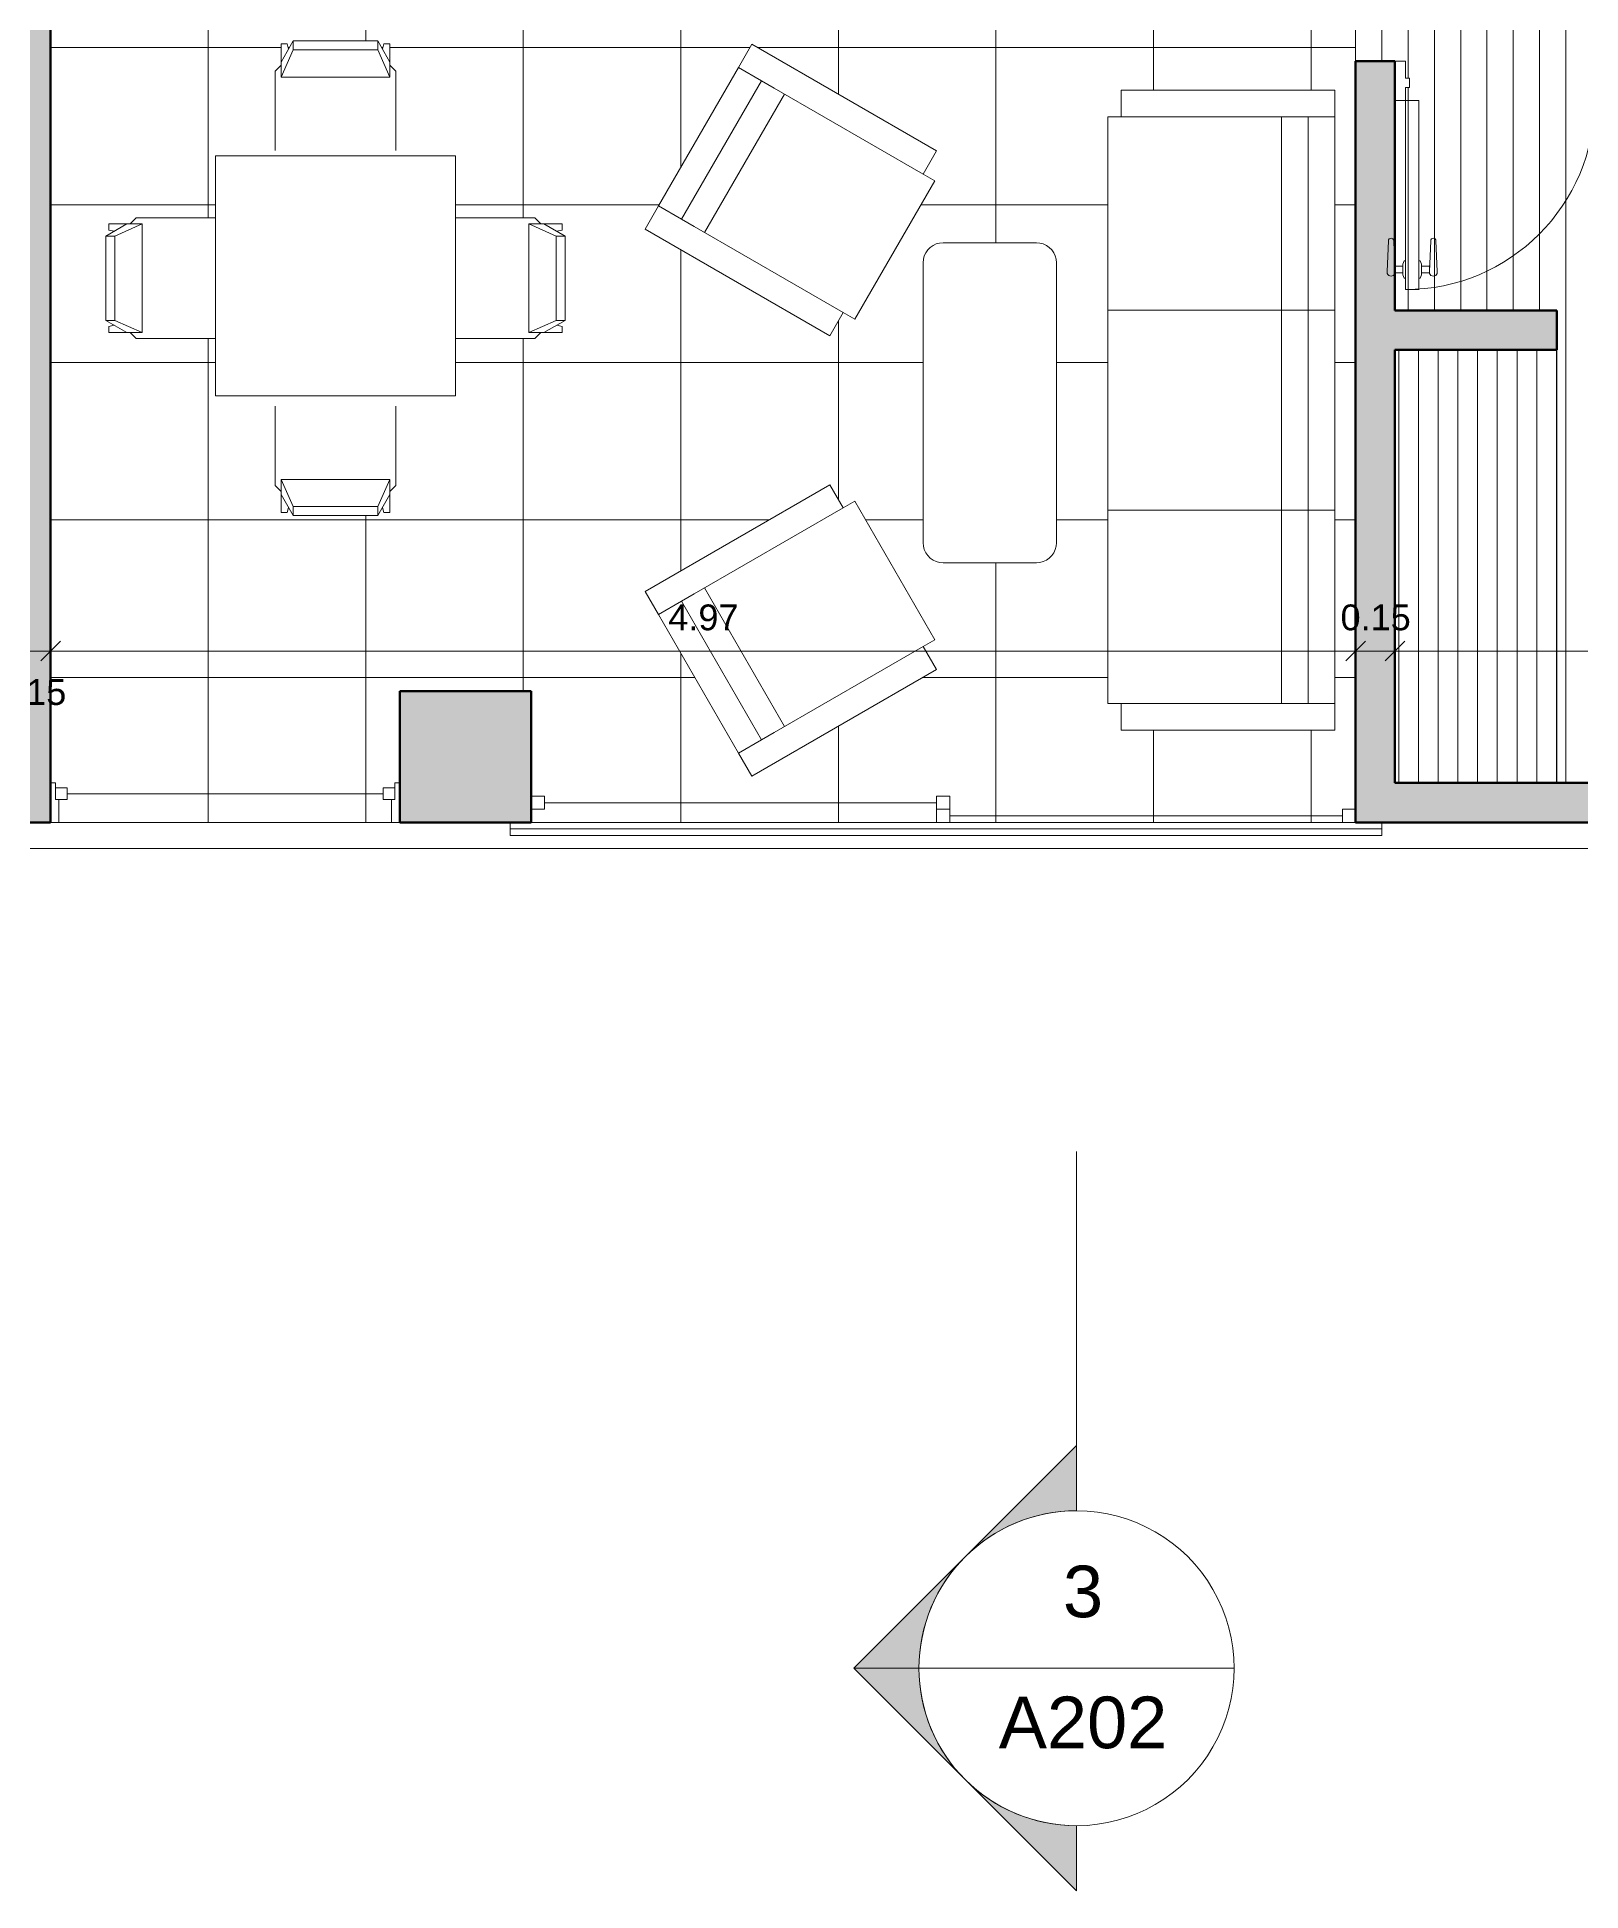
# Model space of a CAD drawing. Header units: metres. Extents: x 11 to 152, y 1 to 34.
# Drawn here: x 89.76 to 95.64, y 11.4 to 18.46 of the extents above; entities that cross this region are included whole.
import ezdxf

# ---------------------------------------------------------------- set-up
doc = ezdxf.new("R2010")
doc.units = ezdxf.units.M
for name, color, linetype, lineweight in [('A-ANNO-DIMS', 211, 'Continuous', 9), ('A-ANNO-DIMS-100', 211, 'Continuous', 9), ('A-DETL-GENF', 92, 'Continuous', 9), ('A-DOOR', 31, 'Continuous', 9), ('A-DOOR-1', 31, 'Continuous', 18), ('A-FLOR', 192, 'Continuous', 9), ('A-FLOR-PATT', 8, 'Continuous', 9), ('A-GLAZ', 151, 'Continuous', 9), ('A-GLAZ-1', 151, 'Continuous', 18), ('A-GLAZ-CWMG', 51, 'Continuous', 9), ('A-WALL', 113, 'Continuous', 9), ('A-WALL-1', 113, 'Continuous', 50), ('A-WALL-PATT-1', 111, 'Continuous', 9), ('G-ANNO-SYMB', 111, 'Continuous', 9), ('G-IMPT', 8, 'Continuous', 9), ('I-FURN', 30, 'Continuous', 9), ('S-COLS', 52, 'Continuous', 9), ('S-COLS-1', 52, 'Continuous', 100)]:
    doc.layers.add(name, color=color, linetype=linetype, lineweight=lineweight)
doc.styles.add('Arial', font='Arial.ttf', dxfattribs={"height": 0.196707})
doc.styles.add('Arial_1', font='Arial.ttf', dxfattribs={"height": 0.098353})
doc.dimstyles.new('Cota_1_25', dxfattribs={"dimscale": 0.3048, "dimtxt": 0.1, "dimasz": 0.246063, "dimexe": 0, "dimexo": 0.0625, "dimgap": 0.164042, "dimtad": 1, "dimrnd": 0.01, "dimzin": 0, "dimdsep": 46, "dimtxsty": 'Arial_1', "dimblk1": 'OBLIQUE', "dimblk2": 'OBLIQUE', "dimsah": 1, "dimcen": 0.09, "dimazin": 0, "dimtfac": 1, "dimtdec": 4, "dimtix": 1, "dimtmove": 0, "dimatfit": 3, "dimfxl": 0, "dimfxlon": 1, "dimtvp": 1, "dimtolj": 1, "dimtzin": 0, "dimarcsym": 2})
doc.dimstyles.new('Cota_1_25_3', dxfattribs={"dimscale": 0.3048, "dimtxt": 0.1, "dimasz": 0.246063, "dimexe": 0, "dimexo": 0.0625, "dimgap": 0.164042, "dimtad": 1, "dimrnd": 0.01, "dimzin": 0, "dimdsep": 46, "dimtxsty": 'Arial_1', "dimblk1": 'OBLIQUE', "dimblk2": 'OBLIQUE', "dimsah": 1, "dimcen": 0.09, "dimazin": 0, "dimtfac": 1, "dimtdec": 4, "dimtix": 1, "dimtmove": 2, "dimatfit": 3, "dimfxl": 0, "dimfxlon": 1, "dimtvp": 1, "dimtolj": 1, "dimtzin": 0, "dimarcsym": 2})

# ---------------------------------------------------------------- blocks, each defined once
blk = doc.blocks.new('EA-Sencilla abisagrada - 80 x 210-1204405-2 Piso _Tipo_')
at = {"layer": 'A-DETL-GENF'}
for p, q in [((0.239, 0.7338), (0.239, 0.7263)), ((0.244, 0.6091), (0.239, 0.7263)), ((0.269, 0.7263), (0.264, 0.6091)), ((0.269, 0.7038), (0.269, 0.7338)), ((0.269, 0.7313), (0.299, 0.7313)), ((0.299, 0.7063), (0.269, 0.7063)), ((0.299, 0.7388), (0.304, 0.7513)), ((0.299, 0.7388), (0.299, 0.6988)), ((0.309, 0.7513), (0.304, 0.7513)), ((0.309, 0.7513), (0.309, 0.6863)), ((0.36, 0.7513), (0.365, 0.7513)), ((0.36, 0.7513), (0.36, 0.6863)), ((0.37, 0.7388), (0.365, 0.7513)), ((0.37, 0.7388), (0.37, 0.6988)), ((0.4, 0.7313), (0.37, 0.7313)), ((0.37, 0.7063), (0.4, 0.7063)), ((0.4, 0.7038), (0.4, 0.7338)), ((0.4, 0.7263), (0.405, 0.6091)), ((0.425, 0.6091), (0.43, 0.7263)), ((0.43, 0.7338), (0.43, 0.7263)), ((0.299, 0.6988), (0.304, 0.6863)), ((0.304, 0.6863), (0.309, 0.6863)), ((0.365, 0.6863), (0.36, 0.6863)), ((0.37, 0.6988), (0.365, 0.6863))]:
    blk.add_line(p, q, dxfattribs=at)
for centre, radius, start, end in [((0.254, 0.7276), 0.0162, 22.61986, 157.38014), ((0.415, 0.7276), 0.0162, 22.61986, 157.38014), ((0.254, 0.6095), 0.01, 182.44757, 357.55243), ((0.415, 0.6095), 0.01, 182.44757, 357.55243)]:
    blk.add_arc(centre, radius, start, end, dxfattribs=at)
at = {"layer": 'A-DOOR'}
blk.add_arc((0.36, 0.075), 0.72, 90, 180, dxfattribs=at)
at = {"layer": 'A-DOOR-1'}
for p, q in [((0.309, 0.075), (0.309, 0.795)), ((0.36, 0.795), (0.309, 0.795)), ((0.36, 0.075), (0.36, 0.795)), ((-0.36, 0.075), (-0.4, 0.075)), ((-0.36, 0.025), (-0.36, 0.075)), ((0.36, 0.075), (0.309, 0.075)), ((0.4, 0.075), (0.36, 0.075)), ((0.36, 0.075), (0.36, 0.025)), ((-0.345, 0.025), (-0.36, 0.025)), ((-0.345, -0.01), (-0.345, 0.025)), ((0.36, 0.025), (0.345, 0.025)), ((0.345, 0.025), (0.345, -0.01)), ((-0.36, -0.075), (-0.36, -0.01)), ((-0.36, -0.01), (-0.345, -0.01)), ((0.345, -0.01), (0.36, -0.01)), ((0.36, -0.01), (0.36, -0.075)), ((-0.4, -0.075), (-0.36, -0.075)), ((0.36, -0.075), (0.4, -0.075))]:
    blk.add_line(p, q, dxfattribs=at)
blk = doc.blocks.new('M_Concrete-Square-Column - 500 x 500mm-1442238-2 Piso _Tipo_')
at = {"layer": 'S-COLS'}
blk.add_hatch(color=256, dxfattribs=at).paths.add_polyline_path([(0.25, 0.25), (-0.25, 0.25), (-0.25, -0.25), (0.25, -0.25), (0.25, -0.1299)], flags=0)
at = {"layer": 'S-COLS-1'}
for p, q in [((-0.25, 0.25), (0.25, 0.25)), ((-0.25, -0.25), (-0.25, 0.25)), ((0.25, 0.25), (0.25, -0.25)), ((0.25, -0.25), (-0.25, -0.25))]:
    blk.add_line(p, q, dxfattribs=at)
blk = doc.blocks.new('Walls 3 - Walls 3-1617953-2 Piso _Tipo_')
at = {"layer": 'A-WALL'}
for p, q in [((41.1248, 15.4682), (42.4548, 15.4682)), ((50.0451, 15.3682), (35.675, 15.3682))]:
    blk.add_line(p, q, dxfattribs=at)
blk = doc.blocks.new('M_Sliding-2 Panel - 240x3_142-1776682-2 Piso _Tipo_')
at = {"layer": 'A-GLAZ'}
for p, q in [((-1.57, 0.202), (-1.57, 0.152)), ((-1.57, 0.202), (-1.52, 0.202)), ((-1.57, 0.152), (-1.52, 0.152)), ((-1.52, 0.202), (-1.52, 0.152)), ((-1.52, 0.177), (-0.0254, 0.177)), ((-0.0254, 0.202), (-0.0254, 0.152)), ((-0.0254, 0.202), (0.0254, 0.202)), ((-0.0254, 0.152), (-0.0254, 0.102)), ((-0.0254, 0.152), (0.0254, 0.152)), ((-0.0254, 0.152), (0.0254, 0.152)), ((0.0254, 0.202), (0.0254, 0.152)), ((0.0254, 0.152), (0.0254, 0.102)), ((1.5192, 0.152), (1.5192, 0.102)), ((1.5192, 0.152), (1.57, 0.152)), ((1.57, 0.152), (1.57, 0.102)), ((-0.0254, 0.102), (0.0254, 0.102)), ((0.0254, 0.127), (1.5192, 0.127)), ((1.5192, 0.102), (1.57, 0.102))]:
    blk.add_line(p, q, dxfattribs=at)
blk = doc.blocks.new('M_Fixed - 60x1_33-1776636-2 Piso _Tipo_')
at = {"layer": 'A-GLAZ-1'}
for p, q in [((-0.665, 0.088), (-0.646, 0.088)), ((-0.646, 0.088), (-0.646, 0.025)), ((0.646, 0.088), (0.646, 0.025)), ((0.6639, 0.088), (0.646, 0.088)), ((-0.646, 0.069), (-0.602, 0.069)), ((-0.646, 0.025), (-0.602, 0.025)), ((-0.633, 0.025), (-0.633, -0.062)), ((-0.602, 0.069), (-0.602, 0.025)), ((-0.602, 0.047), (0.602, 0.047)), ((0.602, 0.069), (0.602, 0.025)), ((0.646, 0.069), (0.602, 0.069)), ((0.602, 0.025), (0.646, 0.025)), ((0.633, 0.025), (0.633, -0.062)), ((-0.665, -0.062), (-0.633, -0.062)), ((0.665, -0.062), (0.633, -0.062))]:
    blk.add_line(p, q, dxfattribs=at)
blk = doc.blocks.new('Circular Mullion - 25mm Radius-1797846-2 Piso _Tipo_')
at = {"layer": 'A-GLAZ-CWMG'}
for p, q in [((42.8748, 15.4432), (42.8748, 15.4682)), ((46.0948, 15.4682), (42.9548, 15.4682)), ((46.1948, 15.4682), (46.1948, 15.4432)), ((42.8748, 15.4182), (42.8748, 15.4432)), ((46.1948, 15.4432), (42.8748, 15.4432)), ((42.8748, 15.4182), (46.1948, 15.4182)), ((46.1948, 15.4432), (46.1948, 15.4182))]:
    blk.add_line(p, q, dxfattribs=at)
blk = doc.blocks.new('mesa2 - mesa001-1825761-2 Piso _Tipo_')
at = {"layer": 'I-FURN'}
h = blk.add_hatch(dxfattribs=at)
h.set_pattern_fill('FP_42', color=256, style=0, pattern_type=2)
h.set_pattern_definition([(226.11, (41.785, 15.092), (0.05405041, -0.0519957), [])])
h.paths.add_polyline_path([(0.8203, -1.2224), (0.3859, -0.8045), (-0.7581, -1.9936), (-0.3141, -2.4206), (0.8298, -1.2315)], flags=0)
blk.add_line((0.3859, -0.8045), (-0.7581, -1.9936), dxfattribs=at)
blk = doc.blocks.new('Couch03 - 12ZCOU03_dwg-673729-2 Piso _Tipo_')
at = {"layer": 'G-IMPT'}
for p, q in [((0, 1.1176), (0, 1.2192)), ((0, 1.2192), (0.8128, 1.2192)), ((0, 1.2192), (0, 1.1176)), ((0, 1.2192), (0.8128, 1.2192)), ((0.8128, 1.1176), (0.8128, 1.2192)), ((0.8128, 1.2192), (0.8128, 1.1176)), ((0, 0.381), (0, 1.1176)), ((0, 1.1176), (0.1016, 1.1176)), ((0, -1.1176), (0, 1.1176)), ((0.1016, 1.1176), (0, 1.1176)), ((0.1016, 0.381), (0.1016, 1.1176)), ((0.1016, 0.381), (0.1016, 1.1176)), ((0.1016, 1.1176), (0.1577, 1.1176)), ((0.1016, 1.1176), (0.1577, 1.1176)), ((0.1577, 1.1176), (0.8128, 1.1176)), ((0.8128, 1.1176), (0.1577, 1.1176)), ((0.2032, 0.381), (0.2032, 1.1176)), ((0.2032, 0.381), (0.2032, 1.1176)), ((0.8128, 1.1176), (0.8636, 1.1176)), ((0.8128, 1.1176), (0.8636, 1.1176)), ((0.8636, 0.381), (0.8636, 1.1176)), ((0.8636, 0.381), (0.8636, 1.1176)), ((0, -0.381), (0, 0.381)), ((0, 0.381), (0.1016, 0.381)), ((0.1016, -0.381), (0.1016, 0.381)), ((0.1016, -0.381), (0.1016, 0.381)), ((0.1016, 0.381), (0.2032, 0.381)), ((0.2032, -0.381), (0.2032, 0.381)), ((0.2032, 0.381), (0.8636, 0.381)), ((0.2032, -0.381), (0.2032, 0.381)), ((0.8636, -0.381), (0.8636, 0.381)), ((0.8636, -0.381), (0.8636, 0.381)), ((0, -1.1176), (0, -0.381)), ((0, -0.381), (0.1016, -0.381)), ((0.1016, -1.1176), (0.1016, -0.381)), ((0.1016, -1.1176), (0.1016, -0.381)), ((0.1016, -0.381), (0.2032, -0.381)), ((0.2032, -0.381), (0.2032, -1.1176)), ((0.2032, -0.381), (0.8636, -0.381)), ((0.2032, -1.1176), (0.2032, -0.381)), ((0.8636, -0.381), (0.8636, -1.1176)), ((0.8636, -0.381), (0.8636, -1.1176)), ((0, -1.1176), (0.1016, -1.1176)), ((0, -1.1176), (0, -1.2192)), ((0, -1.1176), (0, -1.2192)), ((0, -1.1176), (0.1016, -1.1176)), ((0.1016, -1.1176), (0.1577, -1.1176)), ((0.1016, -1.1176), (0.1577, -1.1176)), ((0.8128, -1.1176), (0.1577, -1.1176)), ((0.8128, -1.1176), (0.1577, -1.1176)), ((0.8128, -1.1176), (0.8636, -1.1176)), ((0.8128, -1.1176), (0.8128, -1.2192)), ((0.8128, -1.1176), (0.8128, -1.2192)), ((0.8128, -1.1176), (0.8636, -1.1176)), ((0.8128, -1.2192), (0, -1.2192)), ((0, -1.2192), (0.8128, -1.2192))]:
    blk.add_line(p, q, dxfattribs=at)
blk = doc.blocks.new('Couch03 - Couch03-674075-2 Piso _Tipo_')
blk.add_blockref('Couch03 - 12ZCOU03_dwg-673729-2 Piso _Tipo_', (0, 0))
blk = doc.blocks.new('Couch01 - 12ZCOU01_dwg-1229970-2 Piso _Tipo_')
at = {"layer": 'G-IMPT'}
for p, q in [((0, 0.3048), (0, 0.4064)), ((0, 0.4064), (0.8128, 0.4064)), ((0, 0.4064), (0, 0.3048)), ((0, 0.4064), (0.8128, 0.4064)), ((0.8128, 0.3048), (0.8128, 0.4064)), ((0.8128, 0.4064), (0.8128, 0.3048)), ((0, -0.3048), (0, 0.3048)), ((0, 0.3048), (0.1016, 0.3048)), ((0, -0.3048), (0, 0.3048)), ((0.1016, 0.3048), (0, 0.3048)), ((0.1016, -0.3048), (0.1016, 0.3048)), ((0.1016, -0.3048), (0.1016, 0.3048)), ((0.1016, 0.3048), (0.1577, 0.3048)), ((0.1016, 0.3048), (0.1577, 0.3048)), ((0.1577, 0.3048), (0.8128, 0.3048)), ((0.8128, 0.3048), (0.1577, 0.3048)), ((0.2032, 0.3048), (0.2032, -0.3048)), ((0.2032, -0.3048), (0.2032, 0.3048)), ((0.8128, 0.3048), (0.8636, 0.3048)), ((0.8128, 0.3048), (0.8636, 0.3048)), ((0.8636, 0.3048), (0.8636, -0.3048)), ((0.8636, 0.3048), (0.8636, -0.3048)), ((0, -0.3048), (0, -0.4064)), ((0, -0.3048), (0.1016, -0.3048)), ((0, -0.3048), (0, -0.4064)), ((0, -0.3048), (0.1016, -0.3048)), ((0.1016, -0.3048), (0.1577, -0.3048)), ((0.1016, -0.3048), (0.1577, -0.3048)), ((0.8128, -0.3048), (0.1577, -0.3048)), ((0.8128, -0.3048), (0.1577, -0.3048)), ((0.8128, -0.3048), (0.8128, -0.4064)), ((0.8128, -0.3048), (0.8636, -0.3048)), ((0.8128, -0.3048), (0.8128, -0.4064)), ((0.8128, -0.3048), (0.8636, -0.3048)), ((0.8128, -0.4064), (0, -0.4064)), ((0, -0.4064), (0.8128, -0.4064))]:
    blk.add_line(p, q, dxfattribs=at)
blk = doc.blocks.new('Couch01 - Couch01-1234213-2 Piso _Tipo_')
blk.add_blockref('Couch01 - 12ZCOU01_dwg-1229970-2 Piso _Tipo_', (0, 0))
blk = doc.blocks.new('Seating16 - 12ZSTG16_dwg-1222578-2 Piso _Tipo_')
at = {"layer": 'G-IMPT'}
for p, q in [((-0.4826, 0.2068), (-0.4596, 0.2298)), ((-0.4596, 0.2298), (-0.4826, 0.2068)), ((-0.4596, 0.2298), (-0.1576, 0.2298)), ((-0.1576, 0.2298), (-0.4596, 0.2298)), ((-0.5745, 0.1609), (-0.4941, 0.2068)), ((-0.5745, 0.1609), (-0.4941, 0.2068)), ((-0.5745, -0.1609), (-0.5745, 0.1609)), ((-0.5745, 0.1609), (-0.5401, 0.1609)), ((-0.5745, -0.1609), (-0.5745, 0.1609)), ((-0.5401, 0.1609), (-0.5745, 0.1609)), ((-0.4941, 0.2068), (-0.563, 0.2068)), ((-0.563, 0.2068), (-0.563, 0.1838)), ((-0.543, 0.1789), (-0.563, 0.1838)), ((-0.5401, 0.1609), (-0.4366, 0.2068)), ((-0.5401, 0.1609), (-0.4366, 0.2068)), ((-0.5401, -0.1609), (-0.5401, 0.1609)), ((-0.5401, 0.1609), (-0.5401, -0.1609)), ((-0.4366, 0.2068), (-0.4941, 0.2068)), ((-0.4366, 0.2068), (-0.4366, -0.2068)), ((-0.5745, -0.1609), (-0.5401, -0.1609)), ((-0.5745, -0.1609), (-0.4941, -0.2068)), ((-0.5401, -0.1609), (-0.5745, -0.1609)), ((-0.5745, -0.1609), (-0.4941, -0.2068)), ((-0.543, -0.1789), (-0.563, -0.1838)), ((-0.563, -0.1838), (-0.563, -0.2068)), ((-0.4941, -0.2068), (-0.563, -0.2068)), ((-0.5401, -0.1609), (-0.4366, -0.2068)), ((-0.5401, -0.1609), (-0.4366, -0.2068)), ((-0.4366, -0.2068), (-0.4941, -0.2068)), ((-0.4596, -0.2298), (-0.4826, -0.2068)), ((-0.4596, -0.2298), (-0.4826, -0.2068)), ((-0.4596, -0.2298), (-0.1576, -0.2298)), ((-0.1576, -0.2298), (-0.4596, -0.2298))]:
    blk.add_line(p, q, dxfattribs=at)
blk = doc.blocks.new('Seating16 - Seating16-1234275-2 Piso _Tipo_')
at = {"extrusion": (0, 0, -1), "zscale": -1, "rotation": 180}
blk.add_blockref('Seating16 - 12ZSTG16_dwg-1222578-2 Piso _Tipo_', (0, 0), dxfattribs=at)
blk = doc.blocks.new('M_Table-Rectangular - 0915 x 0915mm-174350-2 Piso _Tipo_')
at = {"layer": 'I-FURN'}
for p, q in [((0.4575, 0.4575), (-0.4575, 0.4575)), ((-0.4575, 0.4575), (-0.4575, -0.4575)), ((0.4575, -0.4575), (0.4575, 0.4575)), ((-0.4575, -0.4575), (0.4575, -0.4575))]:
    blk.add_line(p, q, dxfattribs=at)
blk = doc.blocks.new('Seating16 - Seating16-1234238-2 Piso _Tipo_')
blk.add_blockref('Seating16 - 12ZSTG16_dwg-1222578-2 Piso _Tipo_', (0, 0))
blk = doc.blocks.new('Couch01 - Couch01-1235166-2 Piso _Tipo_')
at = {"extrusion": (0, 0, -1), "zscale": -1, "rotation": 180}
blk.add_blockref('Couch01 - 12ZCOU01_dwg-1229970-2 Piso _Tipo_', (0, 0), dxfattribs=at)
blk = doc.blocks.new('Table17 - 12ZTBL17_dwg-1431232-2 Piso _Tipo_')
at = {"layer": 'G-IMPT'}
for p, q in [((0.0358, 1.2002), (0.049, 1.2014)), ((0.049, 1.2014), (0.4046, 1.2014)), ((0.4178, 1.2002), (0.4046, 1.2014)), ((-0.0272, 1.1252), (-0.0261, 1.1384)), ((-0.0261, 1.1384), (-0.0226, 1.1512)), ((-0.017, 1.1633), (-0.0226, 1.1512)), ((-0.0094, 1.1742), (-0.017, 1.1633)), ((-0.0094, 1.1742), (0, 1.1835)), ((0, 1.1835), (0.0109, 1.1912)), ((0.0229, 1.1968), (0.0109, 1.1912)), ((0.0358, 1.2002), (0.0229, 1.1968)), ((0.4178, 1.2002), (0.4306, 1.1968)), ((0.4427, 1.1912), (0.4306, 1.1968)), ((0.4427, 1.1912), (0.4535, 1.1835)), ((0.4629, 1.1742), (0.4535, 1.1835)), ((0.4629, 1.1742), (0.4706, 1.1633)), ((0.4762, 1.1512), (0.4706, 1.1633)), ((0.4796, 1.1384), (0.4762, 1.1512)), ((0.4808, 1.1252), (0.4796, 1.1384)), ((-0.0272, 1.1252), (-0.0272, 0.0584)), ((0.4808, 1.1252), (0.4808, 0.0584)), ((-0.0261, 0.0451), (-0.0272, 0.0584)), ((-0.0226, 0.0323), (-0.0261, 0.0451)), ((-0.0226, 0.0323), (-0.017, 0.0203)), ((-0.0094, 0.0094), (-0.017, 0.0203)), ((-0.0094, 0.0094), (0, 0)), ((0.4535, 0), (0.4629, 0.0094)), ((0.4706, 0.0203), (0.4629, 0.0094)), ((0.4762, 0.0323), (0.4706, 0.0203)), ((0.4796, 0.0451), (0.4762, 0.0323)), ((0.4796, 0.0451), (0.4808, 0.0584)), ((0.0109, -0.0076), (0, 0)), ((0.0229, -0.0132), (0.0109, -0.0076)), ((0.0358, -0.0167), (0.0229, -0.0132)), ((0.0358, -0.0167), (0.049, -0.0178)), ((0.4046, -0.0178), (0.049, -0.0178)), ((0.4046, -0.0178), (0.4178, -0.0167)), ((0.4306, -0.0132), (0.4178, -0.0167)), ((0.4306, -0.0132), (0.4427, -0.0076)), ((0.4535, 0), (0.4427, -0.0076))]:
    blk.add_line(p, q, dxfattribs=at)
blk = doc.blocks.new('Table17 - Table17-1431593-2 Piso _Tipo_')
blk.add_blockref('Table17 - 12ZTBL17_dwg-1431232-2 Piso _Tipo_', (0, 0))
blk = doc.blocks.new('Section - M_Section Head - Filled-1049-2 Piso _Tipo_')
at = {"layer": 'G-ANNO-SYMB'}
h = blk.add_hatch(color=256, dxfattribs=at)
edge = h.paths.add_edge_path(flags=0)
edge.add_line((-0.006, 0.008485), (-0.006, 0.006))
edge.add_arc((-0.006, 0), 0.006, 90, 135)
edge.add_line((-0.010243, 0.004243), (-0.006, 0.008485))
h = blk.add_hatch(color=256, dxfattribs=at)
edge = h.paths.add_edge_path(flags=0)
edge.add_line((-0.006, 0.008485), (-0.001757, 0.004243))
edge.add_arc((-0.006, 0), 0.006, 45, 90)
edge.add_line((-0.006, 0.006), (-0.006, 0.008485))
h = blk.add_hatch(color=256, dxfattribs=at)
edge = h.paths.add_edge_path(flags=0)
edge.add_line((-0.014485, 0), (-0.010243, 0.004243))
edge.add_arc((-0.006, 0), 0.006, 135, 180)
edge.add_line((-0.012, 0), (-0.014485, 0))
h = blk.add_hatch(color=256, dxfattribs=at)
edge = h.paths.add_edge_path(flags=0)
edge.add_line((0.002485, 0), (0, 0))
edge.add_arc((-0.006, 0), 0.006, 360, 405)
edge.add_line((-0.001757, 0.004243), (0.002485, 0))
for p, q in [((-0.006, 0.008485), (-0.014485, 0)), ((-0.006, 0.008485), (-0.010243, 0.004243)), ((-0.006, 0.008485), (0.002485, 0)), ((-0.006, 0.006), (-0.006, 0.008485)), ((-0.006, 0.008485), (-0.006, 0.006)), ((-0.001757, 0.004243), (-0.006, 0.008485)), ((-0.010243, 0.004243), (-0.014485, 0)), ((0.002485, 0), (-0.001757, 0.004243)), ((-0.014485, 0), (-0.012, 0)), ((0, 0), (0.002485, 0)), ((-0.012, 0), (-0.014485, 0)), ((0, 0), (0.002485, 0))]:
    blk.add_line(p, q, dxfattribs=at)
for start, end in [(360, 180), (90, 135), (45, 90), (135, 180), (360, 45), (180, 360)]:
    blk.add_arc((-0.006, 0), 0.006, start, end, dxfattribs=at)
blk = doc.blocks.new('DIMBLOCK245-2 Piso _Tipo_')
at = {"layer": 'A-ANNO-DIMS-100', "transparency": 16777216}
for p, q in [((89.665, 16.1207), (89.6275, 16.0832)), ((89.665, 16.1207), (89.7025, 16.1582)), ((89.665, 16.1207), (89.815, 16.1207)), ((89.665, 16.1207), (89.665, 16.1207)), ((89.665, 16.1207), (89.665, 16.1207)), ((89.815, 16.1207), (89.7775, 16.0832)), ((89.815, 16.1207), (89.8525, 16.1582)), ((89.815, 16.1207), (89.815, 16.1207)), ((89.815, 16.1207), (89.815, 16.1207))]:
    blk.add_line(p, q, dxfattribs=at)
at = {"layer": 'A-ANNO-DIMS-100', "color": 0, "transparency": 16777216, "insert": (89.6077, 16.0139), "char_height": 0.09835, "width": 0.317538, "attachment_point": 1, "line_spacing_factor": 0.938532, "style": 'Arial_1'}
blk.add_mtext('0.15', dxfattribs=at)
blk = doc.blocks.new('_Oblique')
at = {"color": 0, "linetype": 'ByBlock', "lineweight": -2}
blk.add_line((-0.5, -0.5), (0.5, 0.5), dxfattribs=at)
blk = doc.blocks.new('DIMBLOCK246-2 Piso _Tipo_')
at = {"layer": 'A-ANNO-DIMS-100', "transparency": 16777216}
for p, q in [((89.815, 16.1207), (89.7775, 16.0832)), ((89.815, 16.1207), (89.8525, 16.1582)), ((89.815, 16.1207), (94.7849, 16.1207)), ((89.815, 16.1207), (89.815, 16.1207)), ((89.815, 16.1207), (89.815, 16.1207)), ((94.7849, 16.1207), (94.7474, 16.0832)), ((94.7849, 16.1207), (94.8224, 16.1582)), ((94.7849, 16.1207), (94.7849, 16.1207)), ((94.7849, 16.1207), (94.7849, 16.1207))]:
    blk.add_line(p, q, dxfattribs=at)
at = {"layer": 'A-ANNO-DIMS-100', "color": 0, "transparency": 16777216, "insert": (92.1676, 16.2983), "char_height": 0.09835, "width": 0.317538, "attachment_point": 1, "line_spacing_factor": 0.938532, "style": 'Arial_1'}
blk.add_mtext('4.97', dxfattribs=at)
blk = doc.blocks.new('DIMBLOCK247-2 Piso _Tipo_')
at = {"layer": 'A-ANNO-DIMS-100', "transparency": 16777216}
for p, q in [((94.7849, 16.1207), (94.7474, 16.0832)), ((94.7849, 16.1207), (94.8224, 16.1582)), ((94.7849, 16.1207), (94.9349, 16.1207)), ((94.7849, 16.1207), (94.7849, 16.1207)), ((94.7849, 16.1207), (94.7849, 16.1207)), ((94.9349, 16.1207), (94.8974, 16.0832)), ((94.9349, 16.1207), (94.9724, 16.1582)), ((94.9349, 16.1207), (94.9349, 16.1207)), ((94.9349, 16.1207), (94.9349, 16.1207))]:
    blk.add_line(p, q, dxfattribs=at)
at = {"layer": 'A-ANNO-DIMS-100', "color": 0, "transparency": 16777216, "insert": (94.7276, 16.2983), "char_height": 0.09835, "width": 0.317538, "attachment_point": 1, "line_spacing_factor": 0.938532, "style": 'Arial_1'}
blk.add_mtext('0.15', dxfattribs=at)
blk = doc.blocks.new('DIMBLOCK248-2 Piso _Tipo_')
at = {"layer": 'A-ANNO-DIMS-100', "transparency": 16777216}
for p, q in [((94.9349, 16.1207), (94.8974, 16.0832)), ((94.9349, 16.1207), (94.9724, 16.1582)), ((94.9349, 16.1207), (98.4351, 16.1207)), ((94.9349, 16.1207), (94.9349, 16.1207)), ((94.9349, 16.1207), (94.9349, 16.1207)), ((98.4351, 16.1207), (98.3976, 16.0832)), ((98.4351, 16.1207), (98.4726, 16.1582)), ((98.4351, 16.1207), (98.4351, 16.1207)), ((98.4351, 16.1207), (98.4351, 16.1207))]:
    blk.add_line(p, q, dxfattribs=at)
at = {"layer": 'A-ANNO-DIMS-100', "color": 0, "transparency": 16777216, "insert": (96.5527, 16.2983), "char_height": 0.09835, "width": 0.317538, "attachment_point": 1, "line_spacing_factor": 0.938532, "style": 'Arial_1'}
blk.add_mtext('3.50', dxfattribs=at)

msp = doc.modelspace()

# ---------------------------------------------------------------- hatches: boundary and pattern name
at = {"layer": 'A-FLOR-PATT'}
h = msp.add_hatch(dxfattribs=at)
h.set_pattern_fill('FP_45', color=256, style=0, pattern_type=2)
h.set_pattern_definition([(270, (104.285, -11.138), (0.1, 6e-18), [])])
h.paths.add_polyline_path([(96.275, 15.6182), (98.4351, 15.6182), (98.4351, 15.9682), (98.7852, 15.9682), (98.7852, 16.2182), (98.9352, 16.2182), (98.9352, 18.2182), (95.6949, 18.2182), (95.6949, 18.2682), (95.6799, 18.2682), (95.6799, 18.3032), (95.6949, 18.3032), (95.6949, 18.3682), (95.7349, 18.3682), (95.7349, 18.4082), (95.7999, 18.4082), (95.7999, 18.4232), (95.8349, 18.4232), (95.8349, 18.4082), (95.8849, 18.4082), (95.8849, 18.3682), (98.7852, 18.3682), (98.7852, 18.8182), (98.9352, 18.8182), (98.9351, 20.8182), (98.4351, 20.8182), (98.4351, 21.1682), (96.4849, 21.1682), (96.4849, 19.1682), (95.8849, 19.1682), (95.8849, 19.1282), (95.8349, 19.1282), (95.8349, 19.1132), (95.7999, 19.1132), (95.7999, 19.1282), (95.7349, 19.1282), (95.7349, 21.1682), (95.6949, 21.1682), (95.6949, 21.2332), (95.6799, 21.2332), (95.6799, 21.2682), (95.6949, 21.2682), (95.6949, 21.3182), (98.9352, 21.3182), (98.9352, 20.9682), (100.9356, 20.9682), (100.9356, 24.62), (96.7852, 24.62), (96.7852, 22.37), (95.8349, 22.37), (95.8349, 22.52), (96.0352, 22.52), (96.0352, 24.02), (94.9349, 24.02), (94.9349, 21.3182), (94.9749, 21.3182), (94.9749, 21.2682), (94.9899, 21.2682), (94.9899, 21.2332), (94.9749, 21.2332), (94.9749, 21.1682), (94.9349, 21.1682), (94.9349, 19.72), (94.7849, 19.72), (94.7849, 18.3682), (94.9749, 18.3682), (94.9749, 18.3032), (94.9899, 18.3032), (94.9899, 18.2682), (94.9749, 18.2682), (94.9749, 18.2182), (94.9349, 18.2182), (94.9349, 17.4182), (95.5509, 17.4182), (95.5509, 15.6182), (95.9433, 15.6182)], flags=0)
h.paths.add_polyline_path([(96.5002, 15.6989), (96.5002, 17.5989), (97.4002, 17.5989), (97.4002, 15.6989)], flags=0)
h.paths.add_polyline_path([(97.867, 15.7066), (97.5186, 15.7066), (97.5054, 15.7084), (97.4932, 15.7134), (97.4826, 15.7215), (97.4746, 15.732), (97.4695, 15.7443), (97.4678, 15.7574), (97.4678, 16.1058), (97.4695, 16.119), (97.4746, 16.1312), (97.4826, 16.1418), (97.4932, 16.1498), (97.5054, 16.1549), (97.5186, 16.1566), (97.867, 16.1566), (97.8801, 16.1549), (97.8924, 16.1498), (97.9029, 16.1418), (97.911, 16.1312), (97.916, 16.119), (97.9178, 16.1058), (97.9178, 15.7574), (97.916, 15.7443), (97.911, 15.732), (97.9029, 15.7215), (97.8924, 15.7134), (97.8801, 15.7084)], flags=0)
h.paths.add_polyline_path([(96.0334, 15.7066), (96.0202, 15.7084), (96.008, 15.7134), (95.9954, 15.7242), (95.9894, 15.732), (95.9843, 15.7443), (95.9826, 15.7574), (95.9826, 16.1058), (95.9843, 16.119), (95.9894, 16.1312), (95.9974, 16.1418), (96.008, 16.1498), (96.0202, 16.1549), (96.0334, 16.1566), (96.3818, 16.1566), (96.3949, 16.1549), (96.4072, 16.1498), (96.4177, 16.1418), (96.4258, 16.1312), (96.4308, 16.119), (96.4326, 16.1058), (96.4326, 15.7574), (96.4308, 15.7443), (96.4258, 15.732), (96.4177, 15.7215), (96.4072, 15.7134), (96.3949, 15.7084), (96.3818, 15.7066), (96.275, 15.7066)], flags=0)
h.paths.add_polyline_path([(97.8002, 19.1471), (96.9002, 19.1471), (96.9002, 21.0471), (97.8002, 21.0471), (97.8002, 19.3532)], flags=0)
h.paths.add_polyline_path([(98.0996, 20.5894), (97.9186, 20.5894), (97.9054, 20.5911), (97.8932, 20.5962), (97.8826, 20.6043), (97.8746, 20.6148), (97.8695, 20.6271), (97.8678, 20.6402), (97.8678, 20.9886), (97.8695, 21.0017), (97.8746, 21.014), (97.8826, 21.0245), (97.8932, 21.0326), (97.9054, 21.0377), (97.9186, 21.0394), (98.267, 21.0394), (98.2801, 21.0377), (98.2924, 21.0326), (98.3029, 21.0245), (98.3109, 21.014), (98.316, 21.0017), (98.3178, 20.9886), (98.3178, 20.6402), (98.316, 20.6271), (98.3109, 20.6148), (98.3029, 20.6043), (98.2924, 20.5962), (98.2801, 20.5911), (98.2655, 20.5894), (98.1377, 20.5894)], flags=0)
h.paths.add_polyline_path([(97.4256, 22.6053), (97.4002, 22.6053), (97.4002, 24.5053), (98.8002, 24.5053), (98.8002, 22.6053), (98.63, 22.6053)], flags=0)
h.paths.add_polyline_path([(99.5379, 22.9311), (99.1843, 23.2847), (99.5379, 23.6382), (99.8914, 23.2847), (99.7462, 23.1394)], flags=0)
h.paths.add_polyline_path([(100.2128, 23.3849), (100.141, 23.4567), (100.105, 23.4208), (99.674, 23.8518), (99.7099, 23.8878), (99.6381, 23.9596), (100.2128, 24.5343), (100.7875, 23.9596), (100.2487, 23.4208)], flags=0)
h.paths.add_polyline_path([(99.2639, 24.0553), (98.9155, 24.0553), (98.9023, 24.057), (98.8901, 24.0621), (98.8796, 24.0702), (98.8715, 24.0807), (98.8664, 24.093), (98.8647, 24.1061), (98.8647, 24.4545), (98.8664, 24.4677), (98.8715, 24.4799), (98.8796, 24.4904), (98.8901, 24.4985), (98.9023, 24.5036), (98.9178, 24.5053), (99.2639, 24.5053), (99.277, 24.5036), (99.2893, 24.4985), (99.2998, 24.4904), (99.3079, 24.4799), (99.3129, 24.4677), (99.3147, 24.4545), (99.3147, 24.1061), (99.3129, 24.093), (99.3079, 24.0807), (99.2998, 24.0702), (99.2893, 24.0621), (99.277, 24.057)], flags=0)
h.paths.add_polyline_path([(97.2702, 24.0653), (96.9385, 24.066), (96.9303, 24.067), (96.9181, 24.0721), (96.9076, 24.0802), (96.8995, 24.0907), (96.8944, 24.103), (96.8927, 24.1161), (96.8927, 24.4645), (96.8944, 24.4777), (96.8995, 24.4899), (96.9076, 24.5004), (96.9181, 24.5085), (96.9303, 24.5136), (96.9435, 24.5153), (97.2919, 24.5153), (97.305, 24.5136), (97.318, 24.5079), (97.3278, 24.5004), (97.3359, 24.4899), (97.3409, 24.4777), (97.3427, 24.4645), (97.3427, 24.1161), (97.3409, 24.103), (97.3359, 24.0907), (97.3278, 24.0802), (97.3173, 24.0721), (97.305, 24.067), (97.2919, 24.0653)], flags=0)
h.paths.add_polyline_path([(98.9679, 24.9678), (100.9356, 24.9678), (100.9356, 24.97), (98.9352, 24.97), (98.9352, 24.9678)], flags=0)
h = msp.add_hatch(dxfattribs=at)
h.set_pattern_fill('FP_54', color=256, style=0, pattern_type=2)
h.set_pattern_definition([(90, (66.415, 11.22), (-0.6, 4e-17), []), (180, (66.415, 11.22), (-7e-17, -0.6), [])])
h.paths.add_polyline_path([(88.9263, 22.9203), (88.9263, 22.9962), (89.6121, 22.9962), (89.6121, 22.2878), (88.9263, 22.2878), (88.9263, 22.6167)], flags=0)
h.paths.add_polyline_path([(89.8214, 15.4682), (91.1449, 15.4682), (91.1449, 15.9682), (91.6449, 15.9682), (91.6449, 15.4682), (94.7849, 15.4682), (94.7849, 19.72), (93.0892, 19.72), (93.0892, 19.4104), (93.0663, 19.3875), (93.0663, 19.3071), (93.0433, 19.3071), (93.0383, 19.3271), (93.0203, 19.2956), (92.6986, 19.2956), (92.6806, 19.327), (92.6756, 19.307), (92.6526, 19.307), (92.6526, 19.3874), (92.6296, 19.4104), (92.6296, 19.72), (92.4761, 19.72), (92.476, 19.4102), (92.4531, 19.3873), (92.4531, 19.3069), (92.4302, 19.3069), (92.4252, 19.3268), (92.4072, 19.2954), (92.0854, 19.2953), (92.0675, 19.3268), (92.0625, 19.3068), (92.0395, 19.3068), (92.0395, 19.3872), (92.0165, 19.4102), (92.0164, 19.72), (91.893, 19.72), (91.893, 19.4102), (91.8701, 19.3873), (91.8701, 19.3069), (91.8471, 19.3069), (91.8421, 19.3268), (91.8242, 19.2954), (91.5024, 19.2953), (91.4843, 19.326), (91.4794, 19.3068), (91.4565, 19.3068), (91.4564, 19.3872), (91.4335, 19.4102), (91.4334, 19.72), (91.0949, 19.72), (91.0949, 21.8471), (91.7449, 21.8471), (91.7449, 20.32), (92.8099, 20.32), (92.8099, 21.9499), (93.4349, 21.9499), (93.4349, 23.07), (90.715, 23.07), (90.715, 23.22), (89.855, 23.22), (89.855, 23.155), (89.87, 23.155), (89.87, 23.12), (89.855, 23.12), (89.855, 23.07), (89.815, 23.07), (89.815, 21.67), (89.665, 21.67), (89.665, 23.07), (88.721, 23.07), (88.721, 22.47), (87.921, 22.47), (87.9211, 20.77), (89.665, 20.77), (89.665, 20.8083), (89.715, 20.8083), (89.715, 20.8233), (89.75, 20.8233), (89.75, 20.8083), (89.815, 20.8083), (89.815, 15.4682)], flags=0)
h.paths.add_polyline_path([(92.4855, 15.6438), (92.0791, 16.3477), (92.783, 16.7541), (92.8338, 16.6661), (92.8778, 16.6915), (93.1826, 16.1636), (93.1386, 16.1382), (93.1894, 16.0502), (92.6107, 15.7161)], flags=0)
h.paths.add_polyline_path([(93.8926, 15.819), (93.8926, 15.9206), (93.8418, 15.9206), (93.8418, 18.1558), (93.8926, 18.1558), (93.8926, 18.2574), (94.7054, 18.2574), (94.7054, 15.819)], flags=0)
h.paths.add_polyline_path([(93.214, 16.4573), (93.2008, 16.4585), (93.1826, 16.4644), (93.1759, 16.4675), (93.165, 16.4752), (93.1556, 16.4846), (93.148, 16.4954), (93.1424, 16.5075), (93.1386, 16.5249), (93.1378, 16.5335), (93.139, 17.6136), (93.1424, 17.6264), (93.148, 17.6384), (93.1593, 17.653), (93.165, 17.6587), (93.1759, 17.6663), (93.188, 17.6719), (93.2008, 17.6754), (93.214, 17.6765), (93.5828, 17.6754), (93.5957, 17.6719), (93.6077, 17.6663), (93.6211, 17.6562), (93.628, 17.6493), (93.6356, 17.6384), (93.6412, 17.6264), (93.6446, 17.6136), (93.6458, 17.6003), (93.6446, 16.5203), (93.6412, 16.5075), (93.6356, 16.4954), (93.628, 16.4846), (93.6186, 16.4752), (93.6077, 16.4675), (93.5957, 16.4619), (93.5828, 16.4585), (93.5696, 16.4573), (93.2893, 16.4573)], flags=0)
h.paths.add_polyline_path([(90.9597, 16.6366), (90.7393, 16.6366), (90.7213, 16.6681), (90.7163, 16.6481), (90.6933, 16.6481), (90.6933, 16.7286), (90.6703, 16.7515), (90.6703, 17.0927), (90.4427, 17.0927), (90.4427, 17.3112), (90.1407, 17.3112), (90.1177, 17.3342), (90.0372, 17.3342), (90.0372, 17.3572), (90.0572, 17.3622), (90.0258, 17.3802), (90.0258, 17.7019), (90.0572, 17.7199), (90.0372, 17.7249), (90.0372, 17.7479), (90.1177, 17.7479), (90.1407, 17.7709), (90.4427, 17.7709), (90.4427, 18.0077), (90.6703, 18.0077), (90.6703, 18.3306), (90.6933, 18.3535), (90.6933, 18.434), (90.7163, 18.434), (90.7213, 18.414), (90.7393, 18.4455), (91.061, 18.4455), (91.079, 18.414), (91.084, 18.434), (91.107, 18.434), (91.107, 18.3535), (91.13, 18.3306), (91.13, 18.0077), (91.3577, 18.0077), (91.3577, 17.7709), (91.6596, 17.7709), (91.6826, 17.7479), (91.7631, 17.7479), (91.7631, 17.7249), (91.7431, 17.7199), (91.7746, 17.7019), (91.7746, 17.3802), (91.7431, 17.3622), (91.7631, 17.3572), (91.7631, 17.3342), (91.6826, 17.3342), (91.6596, 17.3112), (91.3577, 17.3112), (91.3577, 17.0927), (91.13, 17.0927), (91.1289, 16.7505), (91.107, 16.7286), (91.107, 16.6481), (91.084, 16.6481), (91.079, 16.6681), (91.061, 16.6366), (90.9671, 16.6366)], flags=0)
h.paths.add_polyline_path([(92.783, 17.3222), (92.0791, 17.7286), (92.4855, 18.4325), (93.1894, 18.0261), (93.1386, 17.9381), (93.1826, 17.9127), (92.8778, 17.3848), (92.8338, 17.4102), (92.8191, 17.3848)], flags=0)
h.paths.add_polyline_path([(92.6471, 22.0258), (92.6471, 22.5481), (92.6089, 22.5488), (92.6089, 22.5501), (92.6074, 22.5506), (92.6069, 22.5513), (92.6081, 22.5541), (92.605, 22.5584), (92.6053, 22.5652), (92.6074, 22.5707), (92.6089, 22.5712), (92.6103, 22.5715), (92.6089, 22.5725), (92.6253, 22.5734), (92.6471, 22.5734), (92.6471, 22.5956), (92.6979, 22.5956), (92.6979, 22.6074), (92.6471, 22.6074), (92.6471, 22.6243), (92.6089, 22.625), (92.6089, 22.6263), (92.6074, 22.6268), (92.6069, 22.6275), (92.6081, 22.6303), (92.605, 22.6346), (92.6053, 22.6414), (92.6074, 22.6469), (92.6089, 22.6474), (92.6103, 22.6477), (92.6089, 22.6487), (92.6253, 22.6496), (92.6471, 22.6496), (92.6471, 22.6576), (92.6408, 22.6584), (92.6385, 22.6608), (92.6379, 22.6635), (92.6387, 22.9768), (92.6408, 22.979), (92.6438, 22.9798), (92.6471, 22.9798), (92.6471, 23.0053), (92.6979, 23.0053), (92.6979, 23.0258), (93.3474, 23.0258), (93.3474, 22.0258), (92.6979, 22.0258)], flags=0)
at = {"layer": 'A-WALL-PATT-1'}
h = msp.add_hatch(color=256, dxfattribs=at)
h.paths.add_polyline_path([(89.665, 15.6182), (89.815, 15.6182), (89.815, 20.7683), (89.665, 20.7683), (89.665, 16.7505)], flags=0)
h.paths.add_polyline_path([(89.815, 21.7683), (89.815, 23.07), (89.665, 23.07), (89.665, 21.7683)], flags=0)
for points in [[(94.9349, 15.6182), (94.9349, 18.3682), (94.7849, 18.3682), (94.7849, 15.6182)], [(95.5509, 17.2682), (95.5509, 17.4182), (94.9349, 17.4182), (94.9349, 17.2682), (94.948, 17.2682)]]:
    msp.add_hatch(color=256, dxfattribs=at).paths.add_polyline_path(points, flags=0)
h = msp.add_hatch(color=256, dxfattribs=at)
h.paths.add_polyline_path([(97.602, 15.4682), (97.8851, 15.4682), (97.8851, 15.6182), (94.7849, 15.6182), (94.7849, 15.4682), (96.275, 15.4682)], flags=0)
h.paths.add_polyline_path([(89.8149, 15.4682), (89.8149, 15.6182), (89.465, 15.6182), (89.465, 15.4682), (89.6402, 15.4682)], flags=0)
h.paths.add_polyline_path([(86.9862, 15.4682), (87.065, 15.4682), (87.065, 15.6182), (86.2551, 15.6182), (86.2551, 15.4682), (86.3227, 15.4682)], flags=0)
h.paths.add_polyline_path([(84.7551, 15.4682), (84.7551, 15.6182), (84.3651, 15.6182), (84.3651, 15.4682)], flags=0)

# ---------------------------------------------------------------- linework, layer by layer
at = {"layer": 'A-FLOR'}
for p, q in [((94.7849, 19.72), (94.7849, 18.3682)), ((89.815, 15.4682), (89.815, 15.6182)), ((89.8149, 15.4682), (91.1449, 15.4682)), ((91.1449, 15.4682), (89.815, 15.4682))]:
    msp.add_line(p, q, dxfattribs=at)
at = {"layer": 'A-WALL-1'}
for p, q in [((89.815, 15.6182), (89.815, 20.7683)), ((94.7849, 18.3682), (94.7849, 15.6182)), ((94.9349, 18.3682), (94.7849, 18.3682)), ((94.9349, 17.4182), (94.9349, 18.3682)), ((95.5509, 17.4182), (94.9349, 17.4182)), ((95.5509, 17.2682), (95.5509, 17.4182)), ((94.9349, 15.6182), (94.9349, 17.2682)), ((94.9349, 17.2682), (95.5509, 17.2682)), ((89.8149, 15.4682), (89.8149, 15.6182)), ((94.7849, 15.6182), (94.7849, 15.4682)), ((97.8851, 15.6182), (94.9349, 15.6182)), ((89.465, 15.4682), (89.8149, 15.4682)), ((94.7849, 15.4682), (97.8851, 15.4682))]:
    msp.add_line(p, q, dxfattribs=at)
at = {"layer": 'G-ANNO-SYMB'}
for p, q in [((93.7222, 14.2141), (93.7222, 12.8457)), ((93.1222, 12.2457), (94.3222, 12.2457))]:
    msp.add_line(p, q, dxfattribs=at)

# ---------------------------------------------------------------- block references
at = {"layer": 'A-DOOR', "rotation": 180}
msp.add_blockref('EA-Sencilla abisagrada - 80 x 210-1204405-2 Piso _Tipo_', (95.3349, 18.2932), dxfattribs=at)
at = {"layer": 'A-GLAZ'}
msp.add_blockref('M_Fixed - 60x1_33-1776636-2 Piso _Tipo_', (90.4799, 15.5302), dxfattribs=at)
at = {"layer": 'A-GLAZ', "rotation": 180}
msp.add_blockref('M_Sliding-2 Panel - 240x3_142-1776682-2 Piso _Tipo_', (93.2149, 15.6702), dxfattribs=at)
at = {"layer": 'A-GLAZ-CWMG'}
msp.add_blockref('Circular Mullion - 25mm Radius-1797846-2 Piso _Tipo_', (48.69, 0), dxfattribs=at)
at = {"layer": 'A-WALL'}
msp.add_blockref('Walls 3 - Walls 3-1617953-2 Piso _Tipo_', (48.69, 0), dxfattribs=at)
at = {"layer": 'G-ANNO-SYMB', "xscale": 99.99999999999993, "yscale": 99.99999999999993, "zscale": 99.99999999999993, "rotation": 89.99999999999947}
msp.add_blockref('Section - M_Section Head - Filled-1049-2 Piso _Tipo_', (93.7222, 12.8457), dxfattribs=at)
at = {"layer": 'I-FURN'}
for name, p, rotation in [('Seating16 - Seating16-1234275-2 Piso _Tipo_', (90.9002, 17.8709), 270.000005697229), ('Couch01 - Couch01-1235166-2 Piso _Tipo_', (92.2823, 18.0806), 329.9999999999998), ('Couch03 - Couch03-674075-2 Piso _Tipo_', (94.7054, 17.0382), 180), ('Seating16 - Seating16-1234238-2 Piso _Tipo_', (90.6003, 17.5411), 359.9999985212207), ('Seating16 - Seating16-1234275-2 Piso _Tipo_', (91.2, 17.5411), 180.0000019090959), ('mesa2 - mesa001-1825761-2 Piso _Tipo_', (96.3867, 15.3059), 223.890320631861), ('Seating16 - Seating16-1234238-2 Piso _Tipo_', (90.9002, 17.2112), 89.99999855899028), ('Couch01 - Couch01-1234213-2 Piso _Tipo_', (92.2823, 15.9958), 30.00000000000022)]:
    msp.add_blockref(name, p, dxfattribs=dict(at, rotation=rotation))
for name, p in [('M_Table-Rectangular - 0915 x 0915mm-174350-2 Piso _Tipo_', (90.9002, 17.5502)), ('Table17 - Table17-1431593-2 Piso _Tipo_', (93.165, 16.4752))]:
    msp.add_blockref(name, p, dxfattribs=at)
at = {"layer": 'S-COLS', "rotation": 180}
msp.add_blockref('M_Concrete-Square-Column - 500 x 500mm-1442238-2 Piso _Tipo_', (91.3949, 15.7182), dxfattribs=at)

# ---------------------------------------------------------------- texts
at = {"layer": 'G-ANNO-SYMB', "attachment_point": 2, "line_spacing_factor": 0.938532, "style": 'Arial'}
for s, insert, char_height, width in [('3', (93.747, 12.6365), 0.1967, 0.182388), ('A202', (93.747, 12.1376), 0.19671, 0.76555)]:
    msp.add_mtext(s, dxfattribs=dict(at, insert=insert, char_height=char_height, width=width))

# ---------------------------------------------------------------- dimensions: what is measured, and where the dimension line sits
at = {"layer": 'A-ANNO-DIMS'}
for base, p1, p2, override, picture, middle in [((94.7849, 16.1207), (89.815, 16.1207), (94.7849, 16.1207), {"dimpost": '<>', "dimfxl": 4.969948}, 'DIMBLOCK246-2 Piso _Tipo_', (92.3, 16.2209)), ((94.9349, 16.1207), (94.7849, 16.1207), (94.9349, 16.1207), {"dimpost": '<>', "dimfxl": 0.15}, 'DIMBLOCK247-2 Piso _Tipo_', (94.8599, 16.2209)), ((98.4351, 16.1207), (94.9349, 16.1207), (98.4351, 16.1207), {"dimpost": '<>', "dimfxl": 3.500191}, 'DIMBLOCK248-2 Piso _Tipo_', (96.685, 16.2209))]:
    dim = msp.add_linear_dim(base=base, p1=p1, p2=p2, dimstyle='Cota_1_25', override=override, dxfattribs=at)
    dim.commit()
    dim.dimension.update_dxf_attribs({"geometry": picture, "text_midpoint": middle})
dim = msp.add_linear_dim(base=(89.815, 16.1207), p1=(89.665, 16.1207), p2=(89.815, 16.1207), dimstyle='Cota_1_25_3', override={"dimpost": '<>', "dimfxl": 0.15}, dxfattribs=at)
dim.commit()
dim.dimension.update_dxf_attribs({"geometry": 'DIMBLOCK245-2 Piso _Tipo_', "text_midpoint": (89.7664, 15.9483), "dimtype": 160})

doc.saveas('drawing.dxf')
